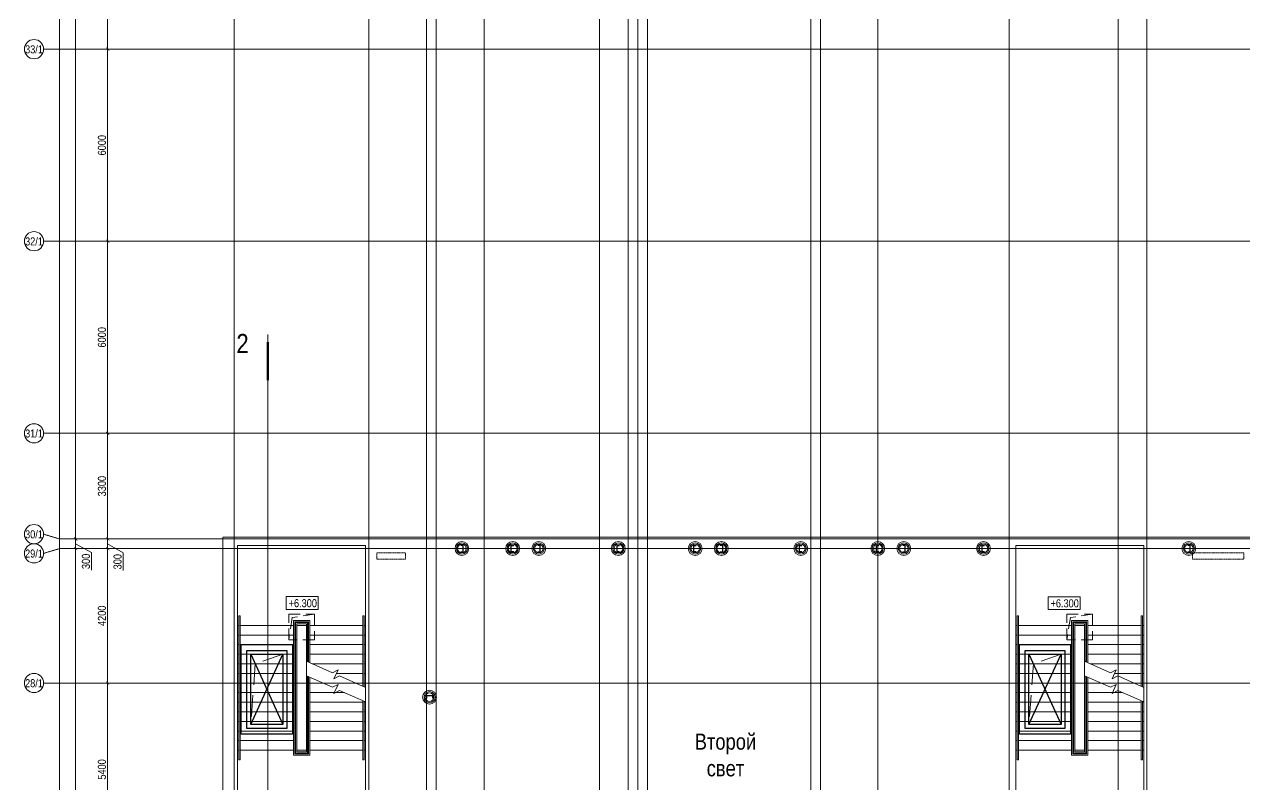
# Model space of a CAD drawing. Header units: millimetres. Extents: x -65509 to 912790, y 446 to 713294.
# Drawn here: x 110842 to 148945, y 388404 to 412151 of the extents above; entities that cross this region are included whole.
import ezdxf
from ezdxf.enums import TextEntityAlignment as Align

# ---------------------------------------------------------------- set-up
doc = ezdxf.new("R2010")
doc.units = ezdxf.units.MM
for name, pattern in [('CENTER2', [28.575, 19.05, -3.175, 3.175, -3.175]), ('DASHED', [19.05, 12.7, -6.35]), ('HIDDEN', [9.525, 6.35, -3.175]), ('HIDDEN2', [4.7625, 3.175, -1.5875])]:
    doc.linetypes.add(name, pattern=pattern)
doc.layers.get('Defpoints').update_dxf_attribs({"color": 250})
doc.layers.add('АР_Делит', color=250, linetype='Continuous', lineweight=0, plot=False)
doc.layers.add('РД_Кровля', color=250, linetype='Continuous', lineweight=25, plot=False)
for name, color, linetype, lineweight in [('АР_Отметка', 250, 'Continuous', 13), ('АР_Разрезы марка', 7, 'Continuous', 13), ('АР_Ф_ЛК', 250, 'Continuous', 5), ('КМ_Фахверки', 250, 'Continuous', 25), ('ОВ_Классы', 250, 'Continuous', 0), ('РД_Оси_100', 250, 'Continuous', 0), ('РД_Оси_размер', 250, 'Continuous', 0)]:
    doc.layers.add(name, color=color, linetype=linetype, lineweight=lineweight)
doc.layers.add('АР_Отопительные приборы', color=1, linetype='HIDDEN2', lineweight=0, true_color=0xff0000)
doc.styles.add('Arial_Narrow_08', font='ARIALN.TTF', dxfattribs={"width": 0.8})
doc.styles.add('style1', font='ARIALN.TTF')
doc.styles.add('ккк', font='isocpeur.ttf', dxfattribs={"width": 0.85, "oblique": 15})
doc.dimstyles.new('Dim100_ареал', dxfattribs={"dimscale": 100, "dimtxt": 2.5, "dimasz": 1, "dimexe": 1, "dimexo": 1, "dimgap": 0.5, "dimtad": 1, "dimzin": 12, "dimdsep": 46, "dimtxsty": 'style1', "dimblk": 'ARCHTICK', "dimcen": 1, "dimdle": 1, "dimclrd": 256, "dimclre": 256, "dimaunit": 1, "dimadec": 0, "dimazin": 3, "dimtfac": 1, "dimtmove": 1, "dimatfit": 3, "dimldrblk": 'OPEN30', "dimfxl": 4, "dimfxlon": 1, "dimtolj": 1, "dimtzin": 0, "dimlwd": 9, "dimlwe": 9, "dimarcsym": 0})

# ---------------------------------------------------------------- blocks, each defined once
blk = doc.blocks.new('A-iden')
at = {"linetype": 'Continuous', "lineweight": 5}
blk.add_circle((0, -4), 3, dxfattribs=at)
at = {"color": 0, "linetype": 'Continuous', "lineweight": 20, "style": 'ккк', "width": 0.85}
blk.add_attdef('ID', text='', height=8, dxfattribs=at).set_placement((0.31, -3.85), align=Align.MIDDLE_CENTER)
blk = doc.blocks.new('_ArchTick')
at = {"color": 0, "linetype": 'ByBlock', "const_width": 0.15}
blk.add_lwpolyline([(-0.5, -0.5), (0.5, 0.5)], dxfattribs=at)
blk = doc.blocks.new('*D245')
at = {"layer": 'Defpoints', "color": 0, "transparency": 16777216}
for p in [(-5455, 134700), (-2955, 134700), (-2955, 0)]:
    blk.add_point(p, dxfattribs=at)
at = {"layer": 'РД_Оси_размер', "color": 0, "lineweight": 5, "transparency": 16777216}
for p, q in [((-5255, 134700), (-5555, 134700)), ((-5455, -100), (-5455, 134800)), ((-5255, 0), (-5555, 0))]:
    blk.add_line(p, q, dxfattribs=at)
at = {"layer": 'РД_Оси_размер', "color": 0, "lineweight": 5, "transparency": 16777216, "xscale": 100, "yscale": 100, "zscale": 100}
for p, rotation in [((-5455, 134700), 90), ((-5455, 0), 270)]:
    blk.add_blockref('_ArchTick', p, dxfattribs=dict(at, rotation=rotation))
at = {"layer": 'РД_Оси_размер', "color": 0, "transparency": 16777216, "insert": (-5633, 67350), "char_height": 250, "attachment_point": 5, "rotation": 90, "style": 'style1'}
blk.add_mtext('\\A1;134700', dxfattribs=at)
blk = doc.blocks.new('_Open30')
at = {"color": 0, "linetype": 'ByBlock', "lineweight": -2}
for p, q in [((-1, 0.27), (0, 0)), ((0, 0), (-1, -0.27)), ((0, 0), (-1, 0))]:
    blk.add_line(p, q, dxfattribs=at)
blk = doc.blocks.new('*D270')
at = {"layer": 'Defpoints', "color": 0, "transparency": 16777216}
for p in [(-3955, 96300), (-2955, 96300), (-2955, 90900)]:
    blk.add_point(p, dxfattribs=at)
at = {"layer": 'РД_Оси_размер', "color": 0, "lineweight": 5, "transparency": 16777216}
for p, q in [((-3955, 90800), (-3955, 96400)), ((-3755, 96300), (-4055, 96300)), ((-3755, 90900), (-4055, 90900))]:
    blk.add_line(p, q, dxfattribs=at)
at = {"layer": 'РД_Оси_размер', "color": 0, "lineweight": 5, "transparency": 16777216, "xscale": 100, "yscale": 100, "zscale": 100}
for p, rotation in [((-3955, 96300), 90), ((-3955, 90900), 270)]:
    blk.add_blockref('_ArchTick', p, dxfattribs=dict(at, rotation=rotation))
at = {"layer": 'РД_Оси_размер', "color": 0, "transparency": 16777216, "insert": (-4133, 93600), "char_height": 250, "attachment_point": 5, "rotation": 90, "style": 'style1'}
blk.add_mtext('\\A1;5400', dxfattribs=at)
blk = doc.blocks.new('*D271')
at = {"layer": 'Defpoints', "color": 0, "transparency": 16777216}
for p in [(-3955, 100500), (-2955, 100500), (-2955, 96300)]:
    blk.add_point(p, dxfattribs=at)
at = {"layer": 'РД_Оси_размер', "color": 0, "lineweight": 5, "transparency": 16777216}
for p, q in [((-3955, 96200), (-3955, 100600)), ((-3755, 100500), (-4055, 100500)), ((-3755, 96300), (-4055, 96300))]:
    blk.add_line(p, q, dxfattribs=at)
at = {"layer": 'РД_Оси_размер', "color": 0, "lineweight": 5, "transparency": 16777216, "xscale": 100, "yscale": 100, "zscale": 100}
for p, rotation in [((-3955, 100500), 90), ((-3955, 96300), 270)]:
    blk.add_blockref('_ArchTick', p, dxfattribs=dict(at, rotation=rotation))
at = {"layer": 'РД_Оси_размер', "color": 0, "transparency": 16777216, "insert": (-4133, 98400), "char_height": 250, "attachment_point": 5, "rotation": 90, "style": 'style1'}
blk.add_mtext('\\A1;4200', dxfattribs=at)
blk = doc.blocks.new('*D272')
at = {"layer": 'Defpoints', "color": 0, "transparency": 16777216}
for p in [(-3955, 100800), (-2955, 100800), (-2955, 100500)]:
    blk.add_point(p, dxfattribs=at)
at = {"layer": 'РД_Оси_размер', "color": 0, "lineweight": 5, "transparency": 16777216}
for p, q in [((-3755, 100800), (-4055, 100800)), ((-3955, 100400), (-3955, 100900)), ((-3955, 100650), (-3467, 100366)), ((-3755, 100500), (-4055, 100500)), ((-3467, 100366), (-3467, 99814))]:
    blk.add_line(p, q, dxfattribs=at)
at = {"layer": 'РД_Оси_размер', "color": 0, "lineweight": 5, "transparency": 16777216, "xscale": 100, "yscale": 100, "zscale": 100}
for p, rotation in [((-3955, 100800), 90), ((-3955, 100500), 270)]:
    blk.add_blockref('_ArchTick', p, dxfattribs=dict(at, rotation=rotation))
at = {"layer": 'РД_Оси_размер', "color": 0, "transparency": 16777216, "insert": (-3645, 100090), "char_height": 250, "attachment_point": 5, "rotation": 90, "style": 'style1'}
blk.add_mtext('\\A1;300', dxfattribs=at)
blk = doc.blocks.new('*D273')
at = {"layer": 'Defpoints', "color": 0, "transparency": 16777216}
for p in [(-3955, 104100), (-2955, 104100), (-2955, 100800)]:
    blk.add_point(p, dxfattribs=at)
at = {"layer": 'РД_Оси_размер', "color": 0, "lineweight": 5, "transparency": 16777216}
for p, q in [((-3755, 104100), (-4055, 104100)), ((-3955, 100700), (-3955, 104200)), ((-3755, 100800), (-4055, 100800))]:
    blk.add_line(p, q, dxfattribs=at)
at = {"layer": 'РД_Оси_размер', "color": 0, "lineweight": 5, "transparency": 16777216, "xscale": 100, "yscale": 100, "zscale": 100}
for p, rotation in [((-3955, 104100), 90), ((-3955, 100800), 270)]:
    blk.add_blockref('_ArchTick', p, dxfattribs=dict(at, rotation=rotation))
at = {"layer": 'РД_Оси_размер', "color": 0, "transparency": 16777216, "insert": (-4133, 102450), "char_height": 250, "attachment_point": 5, "rotation": 90, "style": 'style1'}
blk.add_mtext('\\A1;3300', dxfattribs=at)
blk = doc.blocks.new('*D274')
at = {"layer": 'Defpoints', "color": 0, "transparency": 16777216}
for p in [(-3955, 110100), (-2955, 110100), (-2955, 104100)]:
    blk.add_point(p, dxfattribs=at)
at = {"layer": 'РД_Оси_размер', "color": 0, "lineweight": 5, "transparency": 16777216}
for p, q in [((-3955, 104000), (-3955, 110200)), ((-3755, 110100), (-4055, 110100)), ((-3755, 104100), (-4055, 104100))]:
    blk.add_line(p, q, dxfattribs=at)
at = {"layer": 'РД_Оси_размер', "color": 0, "lineweight": 5, "transparency": 16777216, "xscale": 100, "yscale": 100, "zscale": 100}
for p, rotation in [((-3955, 110100), 90), ((-3955, 104100), 270)]:
    blk.add_blockref('_ArchTick', p, dxfattribs=dict(at, rotation=rotation))
at = {"layer": 'РД_Оси_размер', "color": 0, "transparency": 16777216, "insert": (-4133, 107100), "char_height": 250, "attachment_point": 5, "rotation": 90, "style": 'style1'}
blk.add_mtext('\\A1;6000', dxfattribs=at)
blk = doc.blocks.new('*D275')
at = {"layer": 'Defpoints', "color": 0, "transparency": 16777216}
for p in [(-3955, 116100), (-2955, 116100), (-2955, 110100)]:
    blk.add_point(p, dxfattribs=at)
at = {"layer": 'РД_Оси_размер', "color": 0, "lineweight": 5, "transparency": 16777216}
for p, q in [((-3755, 116100), (-4055, 116100)), ((-3955, 110000), (-3955, 116200)), ((-3755, 110100), (-4055, 110100))]:
    blk.add_line(p, q, dxfattribs=at)
at = {"layer": 'РД_Оси_размер', "color": 0, "lineweight": 5, "transparency": 16777216, "xscale": 100, "yscale": 100, "zscale": 100}
for p, rotation in [((-3955, 116100), 90), ((-3955, 110100), 270)]:
    blk.add_blockref('_ArchTick', p, dxfattribs=dict(at, rotation=rotation))
at = {"layer": 'РД_Оси_размер', "color": 0, "transparency": 16777216, "insert": (-4133, 113100), "char_height": 250, "attachment_point": 5, "rotation": 90, "style": 'style1'}
blk.add_mtext('\\A1;6000', dxfattribs=at)
blk = doc.blocks.new('*D276')
at = {"layer": 'Defpoints', "color": 0, "transparency": 16777216}
for p in [(-3955, 119700), (-2955, 119700), (-2955, 116100)]:
    blk.add_point(p, dxfattribs=at)
at = {"layer": 'РД_Оси_размер', "color": 0, "lineweight": 5, "transparency": 16777216}
for p, q in [((-3755, 119700), (-4055, 119700)), ((-3955, 116000), (-3955, 119800)), ((-3755, 116100), (-4055, 116100))]:
    blk.add_line(p, q, dxfattribs=at)
at = {"layer": 'РД_Оси_размер', "color": 0, "lineweight": 5, "transparency": 16777216, "xscale": 100, "yscale": 100, "zscale": 100}
for p, rotation in [((-3955, 119700), 90), ((-3955, 116100), 270)]:
    blk.add_blockref('_ArchTick', p, dxfattribs=dict(at, rotation=rotation))
at = {"layer": 'РД_Оси_размер', "color": 0, "transparency": 16777216, "insert": (-4133, 117900), "char_height": 250, "attachment_point": 5, "rotation": 90, "style": 'style1'}
blk.add_mtext('\\A1;3600', dxfattribs=at)
blk = doc.blocks.new('*D238')
at = {"layer": 'Defpoints', "color": 0, "transparency": 16777216}
for p in [(-4955, 100500), (-2955, 100500), (-2955, 68700)]:
    blk.add_point(p, dxfattribs=at)
at = {"layer": 'РД_Оси_размер', "color": 0, "lineweight": 5, "transparency": 16777216}
for p, q in [((-4955, 68600), (-4955, 100600)), ((-4755, 100500), (-5055, 100500)), ((-4755, 68700), (-5055, 68700))]:
    blk.add_line(p, q, dxfattribs=at)
at = {"layer": 'РД_Оси_размер', "color": 0, "lineweight": 5, "transparency": 16777216, "xscale": 100, "yscale": 100, "zscale": 100}
for p, rotation in [((-4955, 100500), 90), ((-4955, 68700), 270)]:
    blk.add_blockref('_ArchTick', p, dxfattribs=dict(at, rotation=rotation))
at = {"layer": 'РД_Оси_размер', "color": 0, "transparency": 16777216, "insert": (-5133, 84600), "char_height": 250, "attachment_point": 5, "rotation": 90, "style": 'style1'}
blk.add_mtext('\\A1;31800', dxfattribs=at)
blk = doc.blocks.new('*D239')
at = {"layer": 'Defpoints', "color": 0, "transparency": 16777216}
for p in [(-4955, 100800), (-2955, 100800), (-2955, 100500)]:
    blk.add_point(p, dxfattribs=at)
at = {"layer": 'РД_Оси_размер', "color": 0, "lineweight": 5, "transparency": 16777216}
for p, q in [((-4755, 100800), (-5055, 100800)), ((-4955, 100400), (-4955, 100900)), ((-4955, 100650), (-4455, 100376)), ((-4755, 100500), (-5055, 100500)), ((-4455, 100376), (-4455, 99823))]:
    blk.add_line(p, q, dxfattribs=at)
at = {"layer": 'РД_Оси_размер', "color": 0, "lineweight": 5, "transparency": 16777216, "xscale": 100, "yscale": 100, "zscale": 100}
for p, rotation in [((-4955, 100800), 90), ((-4955, 100500), 270)]:
    blk.add_blockref('_ArchTick', p, dxfattribs=dict(at, rotation=rotation))
at = {"layer": 'РД_Оси_размер', "color": 0, "transparency": 16777216, "insert": (-4633, 100100), "char_height": 250, "attachment_point": 5, "rotation": 90, "style": 'style1'}
blk.add_mtext('\\A1;300', dxfattribs=at)
blk = doc.blocks.new('*D240')
at = {"layer": 'Defpoints', "color": 0, "transparency": 16777216}
for p in [(-4955, 134700), (-2955, 134700), (-2955, 100800)]:
    blk.add_point(p, dxfattribs=at)
at = {"layer": 'РД_Оси_размер', "color": 0, "lineweight": 5, "transparency": 16777216}
for p, q in [((-4755, 134700), (-5055, 134700)), ((-4955, 100700), (-4955, 134800)), ((-4755, 100800), (-5055, 100800))]:
    blk.add_line(p, q, dxfattribs=at)
at = {"layer": 'РД_Оси_размер', "color": 0, "lineweight": 5, "transparency": 16777216, "xscale": 100, "yscale": 100, "zscale": 100}
for p, rotation in [((-4955, 134700), 90), ((-4955, 100800), 270)]:
    blk.add_blockref('_ArchTick', p, dxfattribs=dict(at, rotation=rotation))
at = {"layer": 'РД_Оси_размер', "color": 0, "transparency": 16777216, "insert": (-5133, 117750), "char_height": 250, "attachment_point": 5, "rotation": 90, "style": 'style1'}
blk.add_mtext('\\A1;33900', dxfattribs=at)
blk = doc.blocks.new('ЛК_4000х9400')
for points in [[(6500, 3915), (2300, 3915), (2300, 3955), (6800, 3955), (6800, 3915), (6500, 3915)], [(4129, 45), (2300, 45), (2300, 85), (4146, 85)], [(4601, 85), (6800, 85), (6800, 45), (4583, 45)]]:
    blk.add_lwpolyline(points)
at = {"layer": 'АР_Делит'}
blk.add_lwpolyline([(-400, 4000), (9000, 4000), (9000, 0), (-400, 0)], close=True, dxfattribs=at)
at = {"layer": 'АР_Ф_ЛК'}
for p, q in [((2600, 4000), (2600, 3955)), ((2600, 3915), (2600, 2255)), ((2900, 4000), (2900, 3955)), ((2900, 3915), (2900, 2255)), ((3200, 4000), (3200, 3955)), ((3200, 3915), (3200, 2255)), ((3500, 4000), (3500, 3955)), ((3500, 3915), (3500, 2255)), ((3800, 4000), (3800, 3955)), ((3800, 3915), (3800, 2255)), ((4100, 4000), (4100, 3955)), ((4100, 3915), (4100, 2255)), ((4400, 4000), (4400, 3955)), ((4400, 3915), (4400, 2255)), ((4700, 4000), (4700, 3955)), ((4700, 3915), (4700, 2255)), ((5000, 4000), (5000, 3955)), ((5000, 3915), (5000, 2255)), ((5300, 4000), (5300, 3955)), ((5300, 3915), (5300, 2255)), ((5600, 4000), (5600, 3955)), ((5600, 3915), (5600, 2255)), ((5900, 4000), (5900, 3955)), ((5900, 3915), (5900, 2255)), ((6200, 4000), (6200, 3955)), ((6200, 3915), (6200, 2255)), ((6500, 4000), (6500, 3955)), ((6500, 3915), (6500, 2255)), ((2600, 2215), (2600, 2190)), ((2600, 2150), (2600, 1850)), ((2900, 2215), (2900, 2190)), ((3200, 2215), (3200, 2190)), ((3500, 2215), (3500, 2190)), ((3800, 2215), (3800, 2190)), ((4100, 2215), (4100, 2190)), ((4400, 2215), (4400, 2190)), ((4700, 2215), (4700, 2190)), ((5000, 2215), (5000, 2190)), ((5300, 2215), (5300, 2190)), ((5600, 2215), (5600, 2190)), ((5900, 2215), (5900, 2190)), ((6200, 2215), (6200, 2190)), ((6500, 2215), (6500, 2190)), ((6500, 2150), (6500, 1850)), ((2600, 1810), (2600, 1785)), ((2600, 1745), (2600, 85)), ((2900, 1810), (2900, 1785)), ((2900, 1745), (2900, 85)), ((3200, 1810), (3200, 1785)), ((3200, 1745), (3200, 85)), ((3500, 1810), (3500, 1785)), ((3500, 1745), (3500, 85)), ((3800, 1810), (3800, 1785)), ((3800, 1745), (3800, 85)), ((4100, 1810), (4100, 1785)), ((4100, 1745), (4100, 85)), ((4400, 1810), (4400, 1785)), ((4400, 1745), (4400, 661)), ((4700, 1810), (4700, 1785)), ((4700, 1745), (4700, 1341)), ((5300, 1671), (5300, 85)), ((5600, 1810), (5600, 1785)), ((5600, 1745), (5600, 85)), ((5900, 1810), (5900, 1785)), ((5900, 1745), (5900, 85)), ((6200, 1810), (6200, 1785)), ((6200, 1745), (6200, 85)), ((6500, 1810), (6500, 1785)), ((6500, 1745), (6500, 85)), ((5000, 912), (5000, 85)), ((2600, 45), (2600, 0)), ((2900, 45), (2900, 0)), ((3200, 45), (3200, 0)), ((3500, 45), (3500, 0)), ((3800, 45), (3800, 0)), ((4100, 45), (4100, 0)), ((4700, 309), (4700, 85)), ((4700, 45), (4700, 0)), ((5000, 45), (5000, 0)), ((5300, 45), (5300, 0)), ((5600, 45), (5600, 0)), ((5900, 45), (5900, 0)), ((6200, 45), (6200, 0)), ((6500, 45), (6500, 0))]:
    blk.add_line(p, q, dxfattribs=at)
for points in [[(6500, 3085, 0, 150, 0), (6034, 3085, 0, 0, 0), (2600, 3085, 0, 0, 0)], [(2600, 915, 0, 150, 0), (3066, 915, 0, 0, 0), (4400, 915, 0, 0, 0)], [(5122, 915, 0, 150, 0), (5588, 915, 0, 0, 0), (6500, 915, 0, 0, 0)]]:
    blk.add_lwpolyline(points, format="xyseb", dxfattribs=at)
for points in [[(4878, 1745), (2445, 1745), (2445, 2255), (6655, 2255), (6655, 1745), (5333, 1745)], [(4896, 1785), (2485, 1785), (2485, 2215), (6615, 2215), (6615, 1785), (5350, 1785)], [(4907, 1810), (2510, 1810), (2510, 2190), (6590, 2190), (6590, 1810), (5361, 1810)]]:
    blk.add_lwpolyline(points, dxfattribs=at)
for points in [[(2550, 2150), (6550, 2150), (6550, 1850), (2550, 1850)], [(2600, 2150), (6500, 2150), (6500, 1850), (2600, 1850)]]:
    blk.add_lwpolyline(points, close=True, dxfattribs=at)
at = {"layer": 'АР_Ф_ЛК', "lineweight": 0}
for points in [[(4924, 1850), (4567, 1039), (4659, 862), (4373, 988), (4466, 811), (4109, 0)], [(5379, 1850), (5022, 1039), (5114, 862), (4828, 988), (4921, 811), (4564, 0)]]:
    blk.add_lwpolyline(points, dxfattribs=at)
blk = doc.blocks.new('Отметка_план')
at = {"color": 7}
blk.add_lwpolyline([(0, 0), (10, 0), (10, 4), (0, 4)], close=True, dxfattribs=at)
at = {"style": 'Arial_Narrow_08', "width": 0.8}
blk.add_attdef('OTMG', text='', height=2.5, dxfattribs=at).set_placement((9.06, 0.7), align=Align.RIGHT)
blk = doc.blocks.new('Люк_ЛК_кровля')
for points in [[(-300, 1300), (2500, 1300), (2500, -300), (-300, -300)], [(-120, 1120), (2320, 1120), (2320, -120), (-120, -120)], [(0, 1000), (2200, 1000), (2200, 0), (0, 0)]]:
    blk.add_lwpolyline(points, close=True)
for points in [[(0, 1000), (2200, 0)], [(2200, 1000), (0, 0)]]:
    blk.add_lwpolyline(points)
blk = doc.blocks.new('otv пунктир')
at = {"linetype": 'HIDDEN', "ltscale": 0.07}
blk.add_lwpolyline([(0, 0), (0, 1), (1, 1), (1, 0)], close=True, dxfattribs=at)
blk.add_lwpolyline([(0, 1), (0.135, 0.137), (1, 0)], dxfattribs=at)
blk = doc.blocks.new('Ф_пеноблок 200')
at = {"layer": 'АР_Делит', "color": 1}
for radius in [216, 173, 136]:
    blk.add_circle((103, -42), radius, dxfattribs=at)
at = {"layer": 'КМ_Фахверки'}
blk.add_lwpolyline([(0, -75), (0, 0), (200, 0), (200, -75)], dxfattribs=at)
blk = doc.blocks.new('Bottom_L_900')
at = {"layer": 'АР_Отопительные приборы'}
blk.add_lwpolyline([(450, -100), (-450, -100), (-450, 100), (450, 100)], close=True, dxfattribs=at)
blk = doc.blocks.new('Bottom_R_1600')
at = {"layer": 'АР_Отопительные приборы'}
blk.add_lwpolyline([(-800, -100), (800, -100), (800, 100), (-800, 100)], close=True, dxfattribs=at)
blk = doc.blocks.new('СОШ_2200_АР_ОСИ_М100_28.05.24')
at = {"layer": 'АР_Делит', "color": 5, "linetype": 'DASHED'}
blk.add_lwpolyline([(-355, 13145), (-355, 100855), (37145, 100855), (37145, 129155), (72745, 129155), (72745, 135155), (114955, 135155), (114955, -355)], dxfattribs=at)
at = {"layer": 'РД_Оси_100', "linetype": 'CENTER2'}
for p, q in [((0, -6155), (0, 139938.679)), ((4200, -6155), (4200, 139938.679)), ((20100, -6155), (20100, 139938.679)), ((27600, -6155), (27600, 139938.679)), ((-5954.958, 116100), (119910, 116100)), ((-5954.958, 110100), (119910, 110100)), ((-5954.958, 104100), (119910, 104100)), ((-5954.958, 96300), (119910, 96300))]:
    blk.add_line(p, q, dxfattribs=at)
at = {"layer": 'РД_Оси_100', "color": 1, "linetype": 'CENTER2'}
blk.add_line((24200, -6155), (24200, 139938.679), dxfattribs=at)
at = {"layer": 'РД_Оси_100', "linetype": 'CENTER2'}
for points in [[(5849.555, 139938.679), (6000, 139538.679), (6000, -6194.559)], [(6300, -6195.83), (6300, 139538.679), (6450, 139938.679)], [(7800, -6155), (7800, 139938.679)], [(11400, 139938.679), (11400, -6155)], [(12000.12, -6155), (12300, -5755), (12300, 139538.679), (12000, 139938.679)], [(12600, -6155), (12600, 139938.679)], [(13200, -6155), (12900, -5755), (12900, 139538.679), (13220.167, 139939.357)], [(17850, 139938.679), (18000, 139538.679), (18000, -6194.092)], [(18300, -6196.31), (18300, 139538.679), (18450, 139938.679)], [(28500, -6155), (28500, 139938.679)], [(119910, 100950), (119410, 100800), (-5454.958, 100800), (-5954.958, 100950)], [(119910, 100350), (119410, 100500), (-5454.958, 100500), (-5954.958, 100350)]]:
    blk.add_lwpolyline(points, dxfattribs=at)
at = {"layer": 'РД_Оси_100', "color": 0}
ref = blk.add_blockref('A-iden', (-6254.958, 116500), dxfattribs=dict(at, xscale=100, yscale=100, zscale=100))
ref.add_attrib('ID', '33/1', dxfattribs={"layer": '0', "linetype": 'Continuous', "height": 250, "style": 'style1'}).set_placement((-6254.958, 116100), align=Align.MIDDLE)
ref = blk.add_blockref('A-iden', (-6254.958, 110500), dxfattribs=dict(at, xscale=100, yscale=100, zscale=100))
ref.add_attrib('ID', '32/1', dxfattribs={"layer": '0', "linetype": 'Continuous', "height": 250, "style": 'style1'}).set_placement((-6254.958, 110100), align=Align.MIDDLE)
ref = blk.add_blockref('A-iden', (-6254.958, 104500), dxfattribs=dict(at, xscale=100, yscale=100, zscale=100))
ref.add_attrib('ID', '31/1', dxfattribs={"layer": '0', "linetype": 'Continuous', "height": 250, "style": 'style1'}).set_placement((-6254.958, 104100), align=Align.MIDDLE)
ref = blk.add_blockref('A-iden', (-6254.958, 101350), dxfattribs=dict(at, xscale=100, yscale=100, zscale=100))
ref.add_attrib('ID', '30/1', dxfattribs={"layer": '0', "linetype": 'Continuous', "height": 250, "style": 'style1'}).set_placement((-6254.958, 100950), align=Align.MIDDLE)
ref = blk.add_blockref('A-iden', (-6254.958, 100750), dxfattribs=dict(at, xscale=100, yscale=100, zscale=100))
ref.add_attrib('ID', '29/1', dxfattribs={"layer": '0', "linetype": 'Continuous', "height": 250, "style": 'style1'}).set_placement((-6254.958, 100350), align=Align.MIDDLE)
ref = blk.add_blockref('A-iden', (-6254.958, 96700), dxfattribs=dict(at, xscale=100, yscale=100, zscale=100))
ref.add_attrib('ID', '28/1', dxfattribs={"layer": '0', "linetype": 'Continuous', "height": 250, "style": 'style1'}).set_placement((-6254.958, 96300), align=Align.MIDDLE)
at = {"layer": 'РД_Оси_размер'}
for base, p1, p2, picture, middle in [((-5454.958, 134700), (-2954.958, 0), (-2954.958, 134700), '*D245', (-5632.601, 67350)), ((-4954.958, 134700), (-2954.958, 100800), (-2954.958, 134700), '*D240', (-5132.601, 117750)), ((-3954.958, 119700), (-2954.958, 116100), (-2954.958, 119700), '*D276', (-4132.601, 117900)), ((-3954.958, 116100), (-2954.958, 110100), (-2954.958, 116100), '*D275', (-4132.601, 113100)), ((-3954.958, 110100), (-2954.958, 104100), (-2954.958, 110100), '*D274', (-4132.601, 107100)), ((-3954.958, 104100), (-2954.958, 100800), (-2954.958, 104100), '*D273', (-4132.601, 102450)), ((-4954.958, 100500), (-2954.958, 68700), (-2954.958, 100500), '*D238', (-5132.601, 84600)), ((-3954.958, 100500), (-2954.958, 96300), (-2954.958, 100500), '*D271', (-4132.601, 98400)), ((-3954.958, 96300), (-2954.958, 90900), (-2954.958, 96300), '*D270', (-4132.601, 93600))]:
    dim = blk.add_linear_dim(base=base, p1=p1, p2=p2, angle=90, dimstyle='Dim100_ареал', dxfattribs=at)
    dim.commit()
    dim.dimension.update_dxf_attribs({"geometry": picture, "text_midpoint": middle})
for base, picture, middle in [((-4954.958, 100800), '*D239', (-4454.958, 100325.718)), ((-3954.958, 100800), '*D272', (-3467.196, 100316.233))]:
    dim = blk.add_linear_dim(base=base, p1=(-2954.958, 100500), p2=(-2954.958, 100800), angle=90, dimstyle='Dim100_ареал', dxfattribs=at)
    dim.commit()
    dim.dimension.update_dxf_attribs({"geometry": picture, "text_midpoint": middle, "dimtype": 128})

msp = doc.modelspace()

# ---------------------------------------------------------------- linework, layer by layer
at = {"layer": 'АР_Разрезы марка', "linetype": 'DASHED', "lineweight": 0}
msp.add_lwpolyline([(118444.116, 402467.343), (118444.116, 362370.5), (127440.479, 362370.5), (127440.479, 329302.179), (130630.684, 329302.179), (130630.684, 303075.968)], dxfattribs=at)
at = {"layer": 'АР_Разрезы марка', "lineweight": 50}
msp.add_lwpolyline([(118444.116, 402223.135), (118444.116, 401032.483)], dxfattribs=at)
at = {"layer": 'АР_Разрезы марка'}
msp.add_lwpolyline([(118444.116, 401627.809, 0, 200, 0), (117999.848, 401627.809, 0, 0, 0), (117170.287, 401627.809, 0, 0, 0)], format="xyseb", dxfattribs=at)

# ---------------------------------------------------------------- block references
at = {"layer": 'АР_Отметка'}
ref = msp.add_blockref('Отметка_план', (119019.308, 393875.597), dxfattribs=dict(at, xscale=100, yscale=100, zscale=100))
ref.add_attrib('OTMG', '+6.300', dxfattribs={"layer": '0', "color": 0, "height": 250, "style": 'style1'}).set_placement((119976.726, 394195.413), align=Align.TOP_RIGHT)
ref = msp.add_blockref('Отметка_план', (142810.511, 393870.605), dxfattribs=dict(at, xscale=100, yscale=100, zscale=100))
ref.add_attrib('OTMG', '+6.300', dxfattribs={"layer": '0', "color": 0, "height": 250, "style": 'style1'}).set_placement((143767.929, 394190.422), align=Align.TOP_RIGHT)
at = {"layer": 'АР_Отопительные приборы', "rotation": 180}
for name, p in [('Bottom_L_900', (122293.322, 395546.733)), ('Bottom_R_1600', (148116.47, 395546.733))]:
    msp.add_blockref(name, p, dxfattribs=at)
at = {"layer": 'АР_Ф_ЛК', "color": 5, "rotation": 90}
for p in [(121497.159, 386876.733), (145797.159, 386876.733)]:
    msp.add_blockref('ЛК_4000х9400', p, dxfattribs=at)
at = {"layer": 'КМ_Фахверки', "xscale": -1, "rotation": 270}
for p in [(124547.159, 395676.733), (126947.159, 395676.733), (132647.159, 395676.733), (138347.159, 395676.733), (147247.158, 395676.733)]:
    msp.add_blockref('Ф_пеноблок 200', p, dxfattribs=at)
at = {"layer": 'КМ_Фахверки', "rotation": 90.00000000000001}
for p in [(126047.159, 395676.733), (129347.159, 395676.733), (131747.159, 395676.733), (135047.159, 395676.733), (137447.159, 395676.733), (140747.159, 395676.733)]:
    msp.add_blockref('Ф_пеноблок 200', p, dxfattribs=at)
at = {"layer": 'КМ_Фахверки', "xscale": -1}
msp.add_blockref('Ф_пеноблок 200', (123597.159, 391176.733), dxfattribs=at)
at = {"layer": 'ОВ_Классы', "rotation": 270}
for p, xscale, yscale in [((119097.159, 393726.733), 800, 800), ((143397.159, 393726.733), 800, 800), ((117912.16, 392476.752), 2200, 1000), ((142212.16, 392476.733), 2200, 1000)]:
    msp.add_blockref('otv пунктир', p, dxfattribs=dict(at, xscale=xscale, yscale=yscale))
at = {"layer": 'РД_Кровля', "rotation": 89.99995577451405}
for p in [(118912.159, 390276.733), (143212.159, 390276.733)]:
    msp.add_blockref('Люк_ЛК_кровля', p, dxfattribs=at)
at = {"layer": 'РД_Оси_100'}
msp.add_blockref('СОШ_2200_АР_ОСИ_М100_28.05.24', (117397.159, 295276.733), dxfattribs=at)

# ---------------------------------------------------------------- texts
at = {"layer": 'АР_Отметка', "insert": (132733.816, 389325.466), "char_height": 500, "width": 1999.94, "attachment_point": 5, "style": 'style1'}
msp.add_mtext('Второй свет', dxfattribs=at)
at = {"layer": 'АР_Разрезы марка', "color": 7, "insert": (117653.193, 402181.524), "char_height": 600, "width": 1999.94, "attachment_point": 5, "style": 'style1'}
msp.add_mtext('2', dxfattribs=at)

doc.saveas('drawing.dxf')
